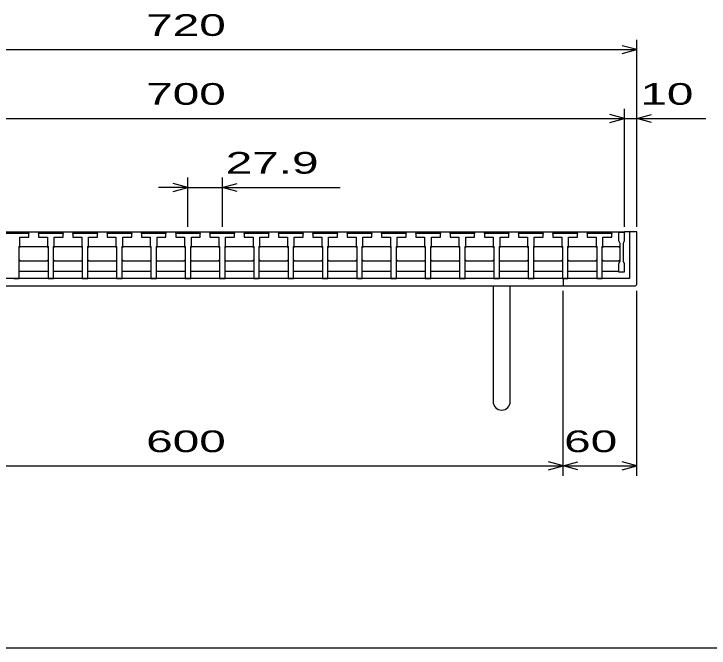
# Model space of a CAD drawing. Units: millimetres, scale not verified. Extents: x -1456 to 1385, y -1026 to 843.
# Drawn here: x -884 to -318, y -917 to -402 of the extents above; entities that cross this region are included whole.
import ezdxf
from ezdxf.enums import TextEntityAlignment as Align

# ---------------------------------------------------------------- set-up
doc = ezdxf.new("R2010")
doc.units = ezdxf.units.MM
doc.header["$LTSCALE"] = 8
for name, color, linetype, lineweight in [('0_2', 150, 'Continuous', 25), ('16', 3, 'Continuous', 25), ('19', 6, 'Continuous', 25), ('22', 2, 'Continuous', 25)]:
    doc.layers.add(name, color=color, linetype=linetype, lineweight=lineweight)
doc.styles.add('ベクトル', font='')
doc.styles.get('ベクトル').set_extended_font_data('ベクトル')

msp = doc.modelspace()

# ---------------------------------------------------------------- linework, layer by layer
at = {"layer": '0_2'}
msp.add_line((1384.8, -917.2), (-1383.2, -917.2), dxfattribs=at)
at = {"layer": '16'}
for p, q in [((-1086.8, -578.7), (-386.8, -578.7)), ((-871.5, -580.2), (-891.5, -580.2)), ((-883.45, -580.2), (-882.95, -578.7)), ((-882.95, -578.7), (-880.05, -578.7)), ((-880.05, -578.7), (-879.55, -580.2)), ((-875.4, -580.2), (-874.9, -578.7)), ((-874.9, -578.7), (-872, -578.7)), ((-872, -578.7), (-871.5, -580.2)), ((-871.5, -583.2), (-871.5, -580.2)), ((-863.6, -580.2), (-863.1, -578.7)), ((-863.6, -580.2), (-863.6, -583.2)), ((-843.6, -580.2), (-863.6, -580.2)), ((-863.1, -578.7), (-860.2, -578.7)), ((-860.2, -578.7), (-859.7, -580.2)), ((-855.55, -580.2), (-855.05, -578.7)), ((-855.05, -578.7), (-852.15, -578.7)), ((-852.15, -578.7), (-851.65, -580.2)), ((-847.5, -580.2), (-847, -578.7)), ((-847, -578.7), (-844.1, -578.7)), ((-844.1, -578.7), (-843.6, -580.2)), ((-843.6, -583.2), (-843.6, -580.2)), ((-835.7, -580.2), (-835.2, -578.7)), ((-835.7, -580.2), (-835.7, -583.2)), ((-815.7, -580.2), (-835.7, -580.2)), ((-835.2, -578.7), (-832.3, -578.7)), ((-832.3, -578.7), (-831.8, -580.2)), ((-827.65, -580.2), (-827.15, -578.7)), ((-827.15, -578.7), (-824.25, -578.7)), ((-824.25, -578.7), (-823.75, -580.2)), ((-819.6, -580.2), (-819.1, -578.7)), ((-819.1, -578.7), (-816.2, -578.7)), ((-816.2, -578.7), (-815.7, -580.2)), ((-815.7, -583.2), (-815.7, -580.2)), ((-807.8, -580.2), (-807.3, -578.7)), ((-807.8, -580.2), (-807.8, -583.2)), ((-787.8, -580.2), (-807.8, -580.2)), ((-807.3, -578.7), (-804.4, -578.7)), ((-804.4, -578.7), (-803.9, -580.2)), ((-799.75, -580.2), (-799.25, -578.7)), ((-799.25, -578.7), (-796.35, -578.7)), ((-796.35, -578.7), (-795.85, -580.2)), ((-791.7, -580.2), (-791.2, -578.7)), ((-791.2, -578.7), (-788.3, -578.7)), ((-788.3, -578.7), (-787.8, -580.2)), ((-787.8, -583.2), (-787.8, -580.2)), ((-779.9, -580.2), (-779.4, -578.7)), ((-779.9, -580.2), (-779.9, -583.2)), ((-759.9, -580.2), (-779.9, -580.2)), ((-779.4, -578.7), (-776.5, -578.7)), ((-776.5, -578.7), (-776, -580.2)), ((-771.85, -580.2), (-771.35, -578.7)), ((-771.35, -578.7), (-768.45, -578.7)), ((-768.45, -578.7), (-767.95, -580.2)), ((-763.8, -580.2), (-763.3, -578.7)), ((-763.3, -578.7), (-760.4, -578.7)), ((-760.4, -578.7), (-759.9, -580.2)), ((-759.9, -583.2), (-759.9, -580.2)), ((-752, -580.2), (-751.5, -578.7)), ((-752, -580.2), (-752, -583.2)), ((-732, -580.2), (-752, -580.2)), ((-751.5, -578.7), (-748.6, -578.7)), ((-748.6, -578.7), (-748.1, -580.2)), ((-743.95, -580.2), (-743.45, -578.7)), ((-743.45, -578.7), (-740.55, -578.7)), ((-740.55, -578.7), (-740.05, -580.2)), ((-735.9, -580.2), (-735.4, -578.7)), ((-735.4, -578.7), (-732.5, -578.7)), ((-732.5, -578.7), (-732, -580.2)), ((-732, -583.2), (-732, -580.2)), ((-724.1, -580.2), (-723.6, -578.7)), ((-724.1, -580.2), (-724.1, -583.2)), ((-704.1, -580.2), (-724.1, -580.2)), ((-723.6, -578.7), (-720.7, -578.7)), ((-720.7, -578.7), (-720.2, -580.2)), ((-716.05, -580.2), (-715.55, -578.7)), ((-715.55, -578.7), (-712.65, -578.7)), ((-712.65, -578.7), (-712.15, -580.2)), ((-708, -580.2), (-707.5, -578.7)), ((-707.5, -578.7), (-704.6, -578.7)), ((-704.6, -578.7), (-704.1, -580.2)), ((-704.1, -583.2), (-704.1, -580.2)), ((-696.2, -580.2), (-695.7, -578.7)), ((-696.2, -580.2), (-696.2, -583.2)), ((-676.2, -580.2), (-696.2, -580.2)), ((-695.7, -578.7), (-692.8, -578.7)), ((-692.8, -578.7), (-692.3, -580.2)), ((-688.15, -580.2), (-687.65, -578.7)), ((-687.65, -578.7), (-684.75, -578.7)), ((-684.75, -578.7), (-684.25, -580.2)), ((-680.1, -580.2), (-679.6, -578.7)), ((-679.6, -578.7), (-676.7, -578.7)), ((-676.7, -578.7), (-676.2, -580.2)), ((-676.2, -583.2), (-676.2, -580.2)), ((-668.3, -580.2), (-667.8, -578.7)), ((-668.3, -580.2), (-668.3, -583.2)), ((-648.3, -580.2), (-668.3, -580.2)), ((-667.8, -578.7), (-664.9, -578.7)), ((-664.9, -578.7), (-664.4, -580.2)), ((-660.25, -580.2), (-659.75, -578.7)), ((-659.75, -578.7), (-656.85, -578.7)), ((-656.85, -578.7), (-656.35, -580.2)), ((-652.2, -580.2), (-651.7, -578.7)), ((-651.7, -578.7), (-648.8, -578.7)), ((-648.8, -578.7), (-648.3, -580.2)), ((-648.3, -583.2), (-648.3, -580.2)), ((-640.4, -580.2), (-639.9, -578.7)), ((-640.4, -580.2), (-640.4, -583.2)), ((-620.4, -580.2), (-640.4, -580.2)), ((-639.9, -578.7), (-637, -578.7)), ((-637, -578.7), (-636.5, -580.2)), ((-632.35, -580.2), (-631.85, -578.7)), ((-631.85, -578.7), (-628.95, -578.7)), ((-628.95, -578.7), (-628.45, -580.2)), ((-624.3, -580.2), (-623.8, -578.7)), ((-623.8, -578.7), (-620.9, -578.7)), ((-620.9, -578.7), (-620.4, -580.2)), ((-620.4, -583.2), (-620.4, -580.2)), ((-612.5, -580.2), (-612, -578.7)), ((-612.5, -580.2), (-612.5, -583.2)), ((-592.5, -580.2), (-612.5, -580.2)), ((-612, -578.7), (-609.1, -578.7)), ((-609.1, -578.7), (-608.6, -580.2)), ((-604.45, -580.2), (-603.95, -578.7)), ((-603.95, -578.7), (-601.05, -578.7)), ((-601.05, -578.7), (-600.55, -580.2)), ((-596.4, -580.2), (-595.9, -578.7)), ((-595.9, -578.7), (-593, -578.7)), ((-593, -578.7), (-592.5, -580.2)), ((-592.5, -583.2), (-592.5, -580.2)), ((-584.6, -580.2), (-584.1, -578.7)), ((-584.6, -580.2), (-584.6, -583.2)), ((-564.6, -580.2), (-584.6, -580.2)), ((-584.1, -578.7), (-581.2, -578.7)), ((-581.2, -578.7), (-580.7, -580.2)), ((-576.55, -580.2), (-576.05, -578.7)), ((-576.05, -578.7), (-573.15, -578.7)), ((-573.15, -578.7), (-572.65, -580.2)), ((-568.5, -580.2), (-568, -578.7)), ((-568, -578.7), (-565.1, -578.7)), ((-565.1, -578.7), (-564.6, -580.2)), ((-564.6, -583.2), (-564.6, -580.2)), ((-556.7, -580.2), (-556.2, -578.7)), ((-556.7, -580.2), (-556.7, -583.2)), ((-536.7, -580.2), (-556.7, -580.2)), ((-556.2, -578.7), (-553.3, -578.7)), ((-553.3, -578.7), (-552.8, -580.2)), ((-548.65, -580.2), (-548.15, -578.7)), ((-548.15, -578.7), (-545.25, -578.7)), ((-545.25, -578.7), (-544.75, -580.2)), ((-540.6, -580.2), (-540.1, -578.7)), ((-540.1, -578.7), (-537.2, -578.7)), ((-537.2, -578.7), (-536.7, -580.2)), ((-536.7, -583.2), (-536.7, -580.2)), ((-528.8, -580.2), (-528.3, -578.7)), ((-528.8, -580.2), (-528.8, -583.2)), ((-508.8, -580.2), (-528.8, -580.2)), ((-528.3, -578.7), (-525.4, -578.7)), ((-525.4, -578.7), (-524.9, -580.2)), ((-520.75, -580.2), (-520.25, -578.7)), ((-520.25, -578.7), (-517.35, -578.7)), ((-517.35, -578.7), (-516.85, -580.2)), ((-512.7, -580.2), (-512.2, -578.7)), ((-512.2, -578.7), (-509.3, -578.7)), ((-509.3, -578.7), (-508.8, -580.2)), ((-508.8, -583.2), (-508.8, -580.2)), ((-500.9, -580.2), (-500.4, -578.7)), ((-500.9, -580.2), (-500.9, -583.2)), ((-480.9, -580.2), (-500.9, -580.2)), ((-500.4, -578.7), (-497.5, -578.7)), ((-497.5, -578.7), (-497, -580.2)), ((-492.85, -580.2), (-492.35, -578.7)), ((-492.35, -578.7), (-489.45, -578.7)), ((-489.45, -578.7), (-488.95, -580.2)), ((-484.8, -580.2), (-484.3, -578.7)), ((-484.3, -578.7), (-481.4, -578.7)), ((-481.4, -578.7), (-480.9, -580.2)), ((-480.9, -583.2), (-480.9, -580.2)), ((-473, -580.2), (-472.5, -578.7)), ((-473, -580.2), (-473, -583.2)), ((-453, -580.2), (-473, -580.2)), ((-472.5, -578.7), (-469.6, -578.7)), ((-469.6, -578.7), (-469.1, -580.2)), ((-464.95, -580.2), (-464.45, -578.7)), ((-464.45, -578.7), (-461.55, -578.7)), ((-461.55, -578.7), (-461.05, -580.2)), ((-456.9, -580.2), (-456.4, -578.7)), ((-456.4, -578.7), (-453.5, -578.7)), ((-453.5, -578.7), (-453, -580.2)), ((-453, -583.2), (-453, -580.2)), ((-445.1, -580.2), (-444.6, -578.7)), ((-445.1, -580.2), (-445.1, -583.2)), ((-425.1, -580.2), (-445.1, -580.2)), ((-444.6, -578.7), (-441.7, -578.7)), ((-441.7, -578.7), (-441.2, -580.2)), ((-437.05, -580.2), (-436.55, -578.7)), ((-436.55, -578.7), (-433.65, -578.7)), ((-433.65, -578.7), (-433.15, -580.2)), ((-429, -580.2), (-428.5, -578.7)), ((-428.5, -578.7), (-425.6, -578.7)), ((-425.6, -578.7), (-425.1, -580.2)), ((-425.1, -583.2), (-425.1, -580.2)), ((-417.2, -580.2), (-416.7, -578.7)), ((-417.2, -580.2), (-417.2, -583.2)), ((-397.2, -580.2), (-417.2, -580.2)), ((-416.7, -578.7), (-413.8, -578.7)), ((-413.8, -578.7), (-413.3, -580.2)), ((-409.15, -580.2), (-408.65, -578.7)), ((-408.65, -578.7), (-405.75, -578.7)), ((-405.75, -578.7), (-405.25, -580.2)), ((-401.1, -580.2), (-400.6, -578.7)), ((-400.6, -578.7), (-397.7, -578.7)), ((-397.7, -578.7), (-397.2, -580.2)), ((-397.2, -583.2), (-397.2, -580.2)), ((-391.8, -579.4), (-391.8, -578.7)), ((-391.8, -578.7), (-386.8, -578.7)), ((-391.8, -579.4), (-391.8, -585.9)), ((-386.8, -579.4), (-391.8, -579.4)), ((-386.8, -578.7), (-386.8, -579.4)), ((-386.8, -585.9), (-386.8, -579.4)), ((-878.75, -590.2), (-878.75, -583.2)), ((-878.75, -583.2), (-871.5, -583.2)), ((-863.6, -583.2), (-856.35, -583.2)), ((-856.35, -583.2), (-856.35, -590.2)), ((-850.85, -590.2), (-850.85, -583.2)), ((-850.85, -583.2), (-843.6, -583.2)), ((-835.7, -583.2), (-828.45, -583.2)), ((-828.45, -583.2), (-828.45, -590.2)), ((-822.95, -590.2), (-822.95, -583.2)), ((-822.95, -583.2), (-815.7, -583.2)), ((-807.8, -583.2), (-800.55, -583.2)), ((-800.55, -583.2), (-800.55, -590.2)), ((-795.05, -590.2), (-795.05, -583.2)), ((-795.05, -583.2), (-787.8, -583.2)), ((-779.9, -583.2), (-772.65, -583.2)), ((-772.65, -583.2), (-772.65, -590.2)), ((-767.15, -590.2), (-767.15, -583.2)), ((-767.15, -583.2), (-759.9, -583.2)), ((-752, -583.2), (-744.75, -583.2)), ((-744.75, -583.2), (-744.75, -590.2)), ((-739.25, -590.2), (-739.25, -583.2)), ((-739.25, -583.2), (-732, -583.2)), ((-724.1, -583.2), (-716.85, -583.2)), ((-716.85, -583.2), (-716.85, -590.2)), ((-711.35, -590.2), (-711.35, -583.2)), ((-711.35, -583.2), (-704.1, -583.2)), ((-696.2, -583.2), (-688.95, -583.2)), ((-688.95, -583.2), (-688.95, -590.2)), ((-683.45, -590.2), (-683.45, -583.2)), ((-683.45, -583.2), (-676.2, -583.2)), ((-668.3, -583.2), (-661.05, -583.2)), ((-661.05, -583.2), (-661.05, -590.2)), ((-655.55, -590.2), (-655.55, -583.2)), ((-655.55, -583.2), (-648.3, -583.2)), ((-640.4, -583.2), (-633.15, -583.2)), ((-633.15, -583.2), (-633.15, -590.2)), ((-627.65, -590.2), (-627.65, -583.2)), ((-627.65, -583.2), (-620.4, -583.2)), ((-612.5, -583.2), (-605.25, -583.2)), ((-605.25, -583.2), (-605.25, -590.2)), ((-599.75, -590.2), (-599.75, -583.2)), ((-599.75, -583.2), (-592.5, -583.2)), ((-584.6, -583.2), (-577.35, -583.2)), ((-577.35, -583.2), (-577.35, -590.2)), ((-571.85, -590.2), (-571.85, -583.2)), ((-571.85, -583.2), (-564.6, -583.2)), ((-556.7, -583.2), (-549.45, -583.2)), ((-549.45, -583.2), (-549.45, -590.2)), ((-543.95, -590.2), (-543.95, -583.2)), ((-543.95, -583.2), (-536.7, -583.2)), ((-528.8, -583.2), (-521.55, -583.2)), ((-521.55, -583.2), (-521.55, -590.2)), ((-516.05, -590.2), (-516.05, -583.2)), ((-516.05, -583.2), (-508.8, -583.2)), ((-500.9, -583.2), (-493.65, -583.2)), ((-493.65, -583.2), (-493.65, -590.2)), ((-488.15, -590.2), (-488.15, -583.2)), ((-488.15, -583.2), (-480.9, -583.2)), ((-473, -583.2), (-465.75, -583.2)), ((-465.75, -583.2), (-465.75, -590.2)), ((-460.25, -590.2), (-460.25, -583.2)), ((-460.25, -583.2), (-453, -583.2)), ((-445.1, -583.2), (-437.85, -583.2)), ((-437.85, -583.2), (-437.85, -590.2)), ((-432.35, -590.2), (-432.35, -583.2)), ((-432.35, -583.2), (-425.1, -583.2)), ((-417.2, -583.2), (-409.95, -583.2)), ((-409.95, -583.2), (-409.95, -590.2)), ((-404.45, -590.2), (-404.45, -583.2)), ((-404.45, -583.2), (-397.2, -583.2)), ((-391.8, -585.9), (-390.8, -587.9)), ((-390.8, -587.9), (-390.8, -602.9)), ((-387.8, -587.9), (-386.8, -585.9)), ((-387.8, -602.9), (-387.8, -587.9)), ((-879.25, -590.7), (-878.75, -590.2)), ((-879.25, -616.7), (-879.25, -590.7)), ((-879.25, -591.7), (-878.25, -590.7)), ((-878.25, -590.7), (-856.85, -590.7)), ((-856.85, -590.7), (-855.85, -591.7)), ((-856.35, -590.2), (-855.85, -590.7)), ((-855.85, -590.7), (-855.85, -616.7)), ((-851.35, -590.7), (-850.85, -590.2)), ((-851.35, -616.7), (-851.35, -590.7)), ((-851.35, -591.7), (-850.35, -590.7)), ((-850.35, -590.7), (-828.95, -590.7)), ((-828.95, -590.7), (-827.95, -591.7)), ((-828.45, -590.2), (-827.95, -590.7)), ((-827.95, -590.7), (-827.95, -616.7)), ((-823.45, -590.7), (-822.95, -590.2)), ((-823.45, -616.7), (-823.45, -590.7)), ((-823.45, -591.7), (-822.45, -590.7)), ((-822.45, -590.7), (-801.05, -590.7)), ((-801.05, -590.7), (-800.05, -591.7)), ((-800.55, -590.2), (-800.05, -590.7)), ((-800.05, -590.7), (-800.05, -616.7)), ((-795.55, -590.7), (-795.05, -590.2)), ((-795.55, -616.7), (-795.55, -590.7)), ((-795.55, -591.7), (-794.55, -590.7)), ((-794.55, -590.7), (-773.15, -590.7)), ((-773.15, -590.7), (-772.15, -591.7)), ((-772.65, -590.2), (-772.15, -590.7)), ((-772.15, -590.7), (-772.15, -616.7)), ((-767.65, -590.7), (-767.15, -590.2)), ((-767.65, -616.7), (-767.65, -590.7)), ((-767.65, -591.7), (-766.65, -590.7)), ((-766.65, -590.7), (-745.25, -590.7)), ((-745.25, -590.7), (-744.25, -591.7)), ((-744.75, -590.2), (-744.25, -590.7)), ((-744.25, -590.7), (-744.25, -616.7)), ((-739.75, -590.7), (-739.25, -590.2)), ((-739.75, -616.7), (-739.75, -590.7)), ((-739.75, -591.7), (-738.75, -590.7)), ((-738.75, -590.7), (-717.35, -590.7)), ((-717.35, -590.7), (-716.35, -591.7)), ((-716.85, -590.2), (-716.35, -590.7)), ((-716.35, -590.7), (-716.35, -616.7)), ((-711.85, -590.7), (-711.35, -590.2)), ((-711.85, -616.7), (-711.85, -590.7)), ((-711.85, -591.7), (-710.85, -590.7)), ((-710.85, -590.7), (-689.45, -590.7)), ((-689.45, -590.7), (-688.45, -591.7)), ((-688.95, -590.2), (-688.45, -590.7)), ((-688.45, -590.7), (-688.45, -616.7)), ((-683.95, -590.7), (-683.45, -590.2)), ((-683.95, -616.7), (-683.95, -590.7)), ((-683.95, -591.7), (-682.95, -590.7)), ((-682.95, -590.7), (-661.55, -590.7)), ((-661.55, -590.7), (-660.55, -591.7)), ((-661.05, -590.2), (-660.55, -590.7)), ((-660.55, -590.7), (-660.55, -616.7)), ((-656.05, -590.7), (-655.55, -590.2)), ((-656.05, -616.7), (-656.05, -590.7)), ((-656.05, -591.7), (-655.05, -590.7)), ((-655.05, -590.7), (-633.65, -590.7)), ((-633.65, -590.7), (-632.65, -591.7)), ((-633.15, -590.2), (-632.65, -590.7)), ((-632.65, -590.7), (-632.65, -616.7)), ((-628.15, -590.7), (-627.65, -590.2)), ((-628.15, -616.7), (-628.15, -590.7)), ((-628.15, -591.7), (-627.15, -590.7)), ((-627.15, -590.7), (-605.75, -590.7)), ((-605.75, -590.7), (-604.75, -591.7)), ((-605.25, -590.2), (-604.75, -590.7)), ((-604.75, -590.7), (-604.75, -616.7)), ((-600.25, -590.7), (-599.75, -590.2)), ((-600.25, -616.7), (-600.25, -590.7)), ((-600.25, -591.7), (-599.25, -590.7)), ((-599.25, -590.7), (-577.85, -590.7)), ((-577.85, -590.7), (-576.85, -591.7)), ((-577.35, -590.2), (-576.85, -590.7)), ((-576.85, -590.7), (-576.85, -616.7)), ((-572.35, -590.7), (-571.85, -590.2)), ((-572.35, -616.7), (-572.35, -590.7)), ((-572.35, -591.7), (-571.35, -590.7)), ((-571.35, -590.7), (-549.95, -590.7)), ((-549.95, -590.7), (-548.95, -591.7)), ((-549.45, -590.2), (-548.95, -590.7)), ((-548.95, -590.7), (-548.95, -616.7)), ((-544.45, -590.7), (-543.95, -590.2)), ((-544.45, -616.7), (-544.45, -590.7)), ((-544.45, -591.7), (-543.45, -590.7)), ((-543.45, -590.7), (-522.05, -590.7)), ((-522.05, -590.7), (-521.05, -591.7)), ((-521.55, -590.2), (-521.05, -590.7)), ((-521.05, -590.7), (-521.05, -616.7)), ((-516.55, -590.7), (-516.05, -590.2)), ((-516.55, -616.7), (-516.55, -590.7)), ((-516.55, -591.7), (-515.55, -590.7)), ((-515.55, -590.7), (-494.15, -590.7)), ((-494.15, -590.7), (-493.15, -591.7)), ((-493.65, -590.2), (-493.15, -590.7)), ((-493.15, -590.7), (-493.15, -616.7)), ((-488.65, -590.7), (-488.15, -590.2)), ((-488.65, -616.7), (-488.65, -590.7)), ((-488.65, -591.7), (-487.65, -590.7)), ((-487.65, -590.7), (-466.25, -590.7)), ((-466.25, -590.7), (-465.25, -591.7)), ((-465.75, -590.2), (-465.25, -590.7)), ((-465.25, -590.7), (-465.25, -616.7)), ((-460.75, -590.7), (-460.25, -590.2)), ((-460.75, -616.7), (-460.75, -590.7)), ((-460.75, -591.7), (-459.75, -590.7)), ((-459.75, -590.7), (-438.35, -590.7)), ((-438.35, -590.7), (-437.35, -591.7)), ((-437.85, -590.2), (-437.35, -590.7)), ((-437.35, -590.7), (-437.35, -616.7)), ((-432.85, -590.7), (-432.35, -590.2)), ((-432.85, -616.7), (-432.85, -590.7)), ((-432.85, -591.7), (-431.85, -590.7)), ((-431.85, -590.7), (-410.45, -590.7)), ((-410.45, -590.7), (-409.45, -591.7)), ((-409.95, -590.2), (-409.45, -590.7)), ((-409.45, -590.7), (-409.45, -616.7)), ((-404.95, -590.7), (-404.45, -590.2)), ((-404.95, -616.7), (-404.95, -590.7)), ((-404.95, -591.7), (-403.95, -590.7)), ((-403.95, -590.7), (-391.8, -590.7)), ((-391.8, -590.7), (-390.8, -591.7)), ((-878.25, -602.7), (-879.25, -601.7)), ((-856.85, -602.7), (-878.25, -602.7)), ((-855.85, -601.7), (-856.85, -602.7)), ((-850.35, -602.7), (-851.35, -601.7)), ((-828.95, -602.7), (-850.35, -602.7)), ((-827.95, -601.7), (-828.95, -602.7)), ((-822.45, -602.7), (-823.45, -601.7)), ((-801.05, -602.7), (-822.45, -602.7)), ((-800.05, -601.7), (-801.05, -602.7)), ((-794.55, -602.7), (-795.55, -601.7)), ((-773.15, -602.7), (-794.55, -602.7)), ((-772.15, -601.7), (-773.15, -602.7)), ((-766.65, -602.7), (-767.65, -601.7)), ((-745.25, -602.7), (-766.65, -602.7)), ((-744.25, -601.7), (-745.25, -602.7)), ((-738.75, -602.7), (-739.75, -601.7)), ((-717.35, -602.7), (-738.75, -602.7)), ((-716.35, -601.7), (-717.35, -602.7)), ((-710.85, -602.7), (-711.85, -601.7)), ((-689.45, -602.7), (-710.85, -602.7)), ((-688.45, -601.7), (-689.45, -602.7)), ((-682.95, -602.7), (-683.95, -601.7)), ((-661.55, -602.7), (-682.95, -602.7)), ((-660.55, -601.7), (-661.55, -602.7)), ((-655.05, -602.7), (-656.05, -601.7)), ((-633.65, -602.7), (-655.05, -602.7)), ((-632.65, -601.7), (-633.65, -602.7)), ((-627.15, -602.7), (-628.15, -601.7)), ((-605.75, -602.7), (-627.15, -602.7)), ((-604.75, -601.7), (-605.75, -602.7)), ((-599.25, -602.7), (-600.25, -601.7)), ((-577.85, -602.7), (-599.25, -602.7)), ((-576.85, -601.7), (-577.85, -602.7)), ((-571.35, -602.7), (-572.35, -601.7)), ((-549.95, -602.7), (-571.35, -602.7)), ((-548.95, -601.7), (-549.95, -602.7)), ((-543.45, -602.7), (-544.45, -601.7)), ((-522.05, -602.7), (-543.45, -602.7)), ((-521.05, -601.7), (-522.05, -602.7)), ((-515.55, -602.7), (-516.55, -601.7)), ((-494.15, -602.7), (-515.55, -602.7)), ((-493.15, -601.7), (-494.15, -602.7)), ((-487.65, -602.7), (-488.65, -601.7)), ((-466.25, -602.7), (-487.65, -602.7)), ((-465.25, -601.7), (-466.25, -602.7)), ((-459.75, -602.7), (-460.75, -601.7)), ((-438.35, -602.7), (-459.75, -602.7)), ((-437.35, -601.7), (-438.35, -602.7)), ((-431.85, -602.7), (-432.85, -601.7)), ((-410.45, -602.7), (-431.85, -602.7)), ((-409.45, -601.7), (-410.45, -602.7)), ((-403.95, -602.7), (-404.95, -601.7)), ((-391.8, -602.7), (-403.95, -602.7)), ((-390.8, -601.7), (-391.8, -602.7)), ((-390.8, -602.9), (-391.8, -604.9)), ((-391.8, -604.9), (-391.8, -611.4)), ((-386.8, -604.9), (-387.8, -602.9)), ((-386.8, -611.4), (-386.8, -604.9)), ((-879.25, -610.7), (-855.85, -610.7)), ((-851.35, -610.7), (-827.95, -610.7)), ((-823.45, -610.7), (-800.05, -610.7)), ((-795.55, -610.7), (-772.15, -610.7)), ((-767.65, -610.7), (-744.25, -610.7)), ((-739.75, -610.7), (-716.35, -610.7)), ((-711.85, -610.7), (-688.45, -610.7)), ((-683.95, -610.7), (-660.55, -610.7)), ((-656.05, -610.7), (-632.65, -610.7)), ((-628.15, -610.7), (-604.75, -610.7)), ((-600.25, -610.7), (-576.85, -610.7)), ((-572.35, -610.7), (-548.95, -610.7)), ((-544.45, -610.7), (-521.05, -610.7)), ((-516.55, -610.7), (-493.15, -610.7)), ((-488.65, -610.7), (-465.25, -610.7)), ((-460.75, -610.7), (-437.35, -610.7)), ((-432.85, -610.7), (-409.45, -610.7)), ((-404.95, -610.7), (-391.8, -610.7)), ((-391.8, -611.4), (-386.8, -611.4)), ((-883.75, -616.7), (-879.25, -616.7)), ((-855.85, -616.7), (-851.35, -616.7)), ((-827.95, -616.7), (-823.45, -616.7)), ((-800.05, -616.7), (-795.55, -616.7)), ((-772.15, -616.7), (-767.65, -616.7)), ((-744.25, -616.7), (-739.75, -616.7)), ((-716.35, -616.7), (-711.85, -616.7)), ((-688.45, -616.7), (-683.95, -616.7)), ((-660.55, -616.7), (-656.05, -616.7)), ((-632.65, -616.7), (-628.15, -616.7)), ((-604.75, -616.7), (-600.25, -616.7)), ((-576.85, -616.7), (-572.35, -616.7)), ((-548.95, -616.7), (-544.45, -616.7)), ((-521.05, -616.7), (-516.55, -616.7)), ((-493.15, -616.7), (-488.65, -616.7)), ((-465.25, -616.7), (-460.75, -616.7)), ((-437.35, -616.7), (-432.85, -616.7)), ((-409.45, -616.7), (-404.95, -616.7))]:
    msp.add_line(p, q, dxfattribs=at)
at = {"layer": '19'}
for p, q in [((-376.8, -578.7), (-386.8, -578.7)), ((-382.8, -578.7), (-382.8, -616.7)), ((-376.8, -621.7), (-376.8, -578.7)), ((-382.8, -616.7), (-1090.8, -616.7)), ((-436.8, -616.7), (-436.8, -622.7)), ((-377.8, -622.7), (-376.8, -621.7)), ((-1095.8, -622.7), (-377.8, -622.7)), ((-493.8, -622.7), (-493.8, -716.7)), ((-479.8, -716.7), (-479.8, -622.7))]:
    msp.add_line(p, q, dxfattribs=at)
msp.add_arc((-486.8, -716.7), 7, 180, 0, dxfattribs=at)
at = {"layer": '22', "color": 4}
for p, q in [((-376.8, -574.7), (-376.8, -422.7)), ((-376.8, -430.7), (-388.8, -427.5)), ((-1096.8, -430.7), (-376.8, -430.7)), ((-388.8, -433.9), (-376.8, -430.7)), ((-386.8, -574.7), (-386.8, -478.7)), ((-376.8, -574.7), (-376.8, -478.7)), ((-386.8, -486.7), (-398.8, -483.5)), ((-376.8, -486.7), (-364.8, -483.5)), ((-1086.8, -486.7), (-386.8, -486.7)), ((-398.8, -489.9), (-386.8, -486.7)), ((-386.8, -486.7), (-376.8, -486.7)), ((-364.8, -489.9), (-376.8, -486.7)), ((-376.8, -486.7), (-320.8, -486.7)), ((-742, -574.7), (-742, -534.7)), ((-714.1, -534.7), (-714.1, -574.7)), ((-742, -542.7), (-766, -542.7)), ((-742, -542.7), (-754, -539.5)), ((-754, -545.9), (-742, -542.7)), ((-742, -542.7), (-714.1, -542.7)), ((-714.1, -542.7), (-702.1, -539.5)), ((-702.1, -545.9), (-714.1, -542.7)), ((-714.1, -542.7), (-618.1, -542.7)), ((-436.8, -777.1), (-436.8, -626.7)), ((-376.8, -777.1), (-376.8, -626.7)), ((-1036.8, -769.1), (-436.8, -769.1)), ((-436.8, -769.1), (-448.8, -765.9)), ((-448.8, -772.3), (-436.8, -769.1)), ((-436.8, -769.1), (-424.8, -765.9)), ((-424.8, -772.3), (-436.8, -769.1)), ((-436.8, -769.1), (-376.8, -769.1)), ((-376.8, -769.1), (-388.8, -765.9)), ((-388.8, -772.3), (-376.8, -769.1))]:
    msp.add_line(p, q, dxfattribs=at)

# ---------------------------------------------------------------- texts
at = {"layer": '22', "style": 'ベクトル', "width": 1.65}
for s, p in [(' 720 ', (-786.8, -410.7)), (' 700 ', (-786.8, -466.7)), (' 10 ', (-384.8, -466.7)), (' 27.9 ', (-722.1, -522.7)), (' 600 ', (-786.8, -749.1)), (' 60 ', (-446.8, -749.1))]:
    msp.add_text(s, height=17.6, dxfattribs=at).set_placement(p, align=Align.MIDDLE_LEFT)

doc.saveas('drawing.dxf')
